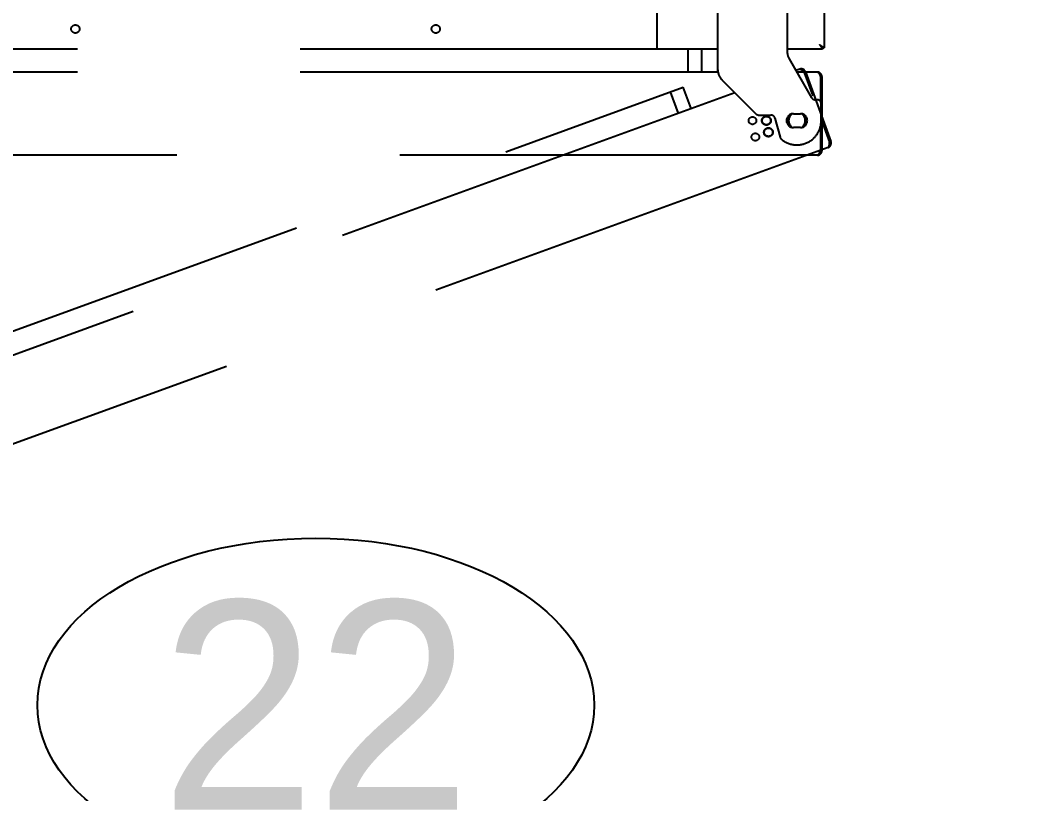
# Model space of a CAD drawing. Header units: millimetres. Extents: x 0 to 253659, y 0 to 59400.
# Drawn here: x 63111 to 63830, y 50430 to 50987 of the extents above; entities that cross this region are included whole.
import ezdxf
from ezdxf.enums import TextEntityAlignment as Align

# ---------------------------------------------------------------- set-up
doc = ezdxf.new("R2010")
doc.units = ezdxf.units.MM
doc.header["$LTSCALE"] = 200
doc.header["$MEASUREMENT"] = 0
doc.linetypes.add('HID', pattern=[2.3, 1.5, -0.8])
doc.layers.get('0').update_dxf_attribs({"linetype": 'CONTINUOUS'})
for name, color, linetype in [('A-벽', 7, 'CONTINUOUS'), ('주방기구(기존)', 8, 'HID'), ('주방기구-기호', 9, 'CONTINUOUS')]:
    doc.layers.add(name, color=color, linetype=linetype)
doc.styles.add('MRS', font='NGULIM.TTF', dxfattribs={"height": 150})
doc.styles.get("Standard").update_dxf_attribs({"font": ''})
doc.styles.get('Standard').set_extended_font_data('Gulim')

# ---------------------------------------------------------------- blocks, each defined once
blk = doc.blocks.new('번호22', base_point=(103885.07, 85520.08))
at = {"color": 4}
blk.add_ellipse((103885.07, 85520.08), major_axis=(200, 0), ratio=0.6, dxfattribs=at)
at = {"style": 'MRS'}
blk.add_text('22', height=150, dxfattribs=at).set_placement((103885.07, 85520.08), align=Align.MIDDLE_CENTER)

msp = doc.modelspace()

# ---------------------------------------------------------------- linework, layer by layer
at = {"layer": '주방기구(기존)'}
for p, q in [((63568.855, 50965.791), (63568.855, 51702.079)), ((63688.687, 51701.081), (63688.687, 50966.789)), ((63612.364, 50949.33), (63612.364, 51037.125)), ((63662.248, 51037.125), (63662.248, 50963.845)), ((63612.364, 50965.791), (62614.186, 50965.791)), ((63590.914, 50965.791), (63590.914, 50949.33)), ((63600.891, 50949.33), (63600.891, 50965.791)), ((63687.689, 50965.791), (63662.248, 50965.791)), ((63687.689, 50966.789), (63688.687, 50966.789)), ((63687.689, 50965.791), (63687.689, 50966.789)), ((63663.585, 50958.857), (63679.742, 50930.873)), ((63612.485, 50949.33), (62922.269, 50949.33)), ((63671.255, 50951.399), (63668.475, 50950.387)), ((63683.934, 50949.33), (63669.086, 50949.33)), ((63674.1, 50949.499), (63674.372, 50949.373)), ((63674.503, 50949.078), (63675.441, 50949.419)), ((63674.503, 50949.078), (63680.671, 50932.132)), ((63675.441, 50949.419), (63693.662, 50899.356)), ((63685.958, 50946.571), (63686.17, 50946.36)), ((63615.287, 50943.812), (63639.82, 50919.278)), ((63686.193, 50946.037), (63687.19, 50946.037)), ((63686.193, 50946.037), (63686.193, 50928.004)), ((63687.19, 50946.037), (63687.19, 50892.761)), ((63624.659, 50934.439), (62955.524, 50690.894)), ((63027.895, 50734.753), (63587.59, 50938.466)), ((63578.215, 50935.053), (63583.845, 50919.584)), ((63593.22, 50922.997), (63587.59, 50938.466)), ((63683.699, 50929.376), (63682.334, 50929.376)), ((63686.692, 50914.411), (63686.692, 50926.383)), ((63641.936, 50918.402), (63650.534, 50918.402)), ((63666.738, 50919.399), (63671.726, 50919.399)), ((63653.425, 50916.183), (63657.087, 50902.517)), ((63686.701, 50915.566), (63692.725, 50899.015)), ((63671.726, 50909.422), (63666.738, 50909.422)), ((63686.193, 50910.375), (63686.193, 50892.761)), ((63692.812, 50898.701), (63692.683, 50898.424)), ((63693.662, 50899.356), (63692.725, 50899.015)), ((63683.898, 50889.469), (62922.269, 50889.469)), ((63691.695, 50895.136), (62975.998, 50634.644)), ((63686.167, 50892.436), (63685.951, 50892.22)), ((63687.19, 50892.761), (63686.193, 50892.761))]:
    msp.add_line(p, q, dxfattribs=at)
for centre, radius in [((63150.938, 50980.258), 2.993), ((63409.835, 50980.258), 2.993), ((63637.306, 50914.411), 2.744), ((63647.283, 50914.411), 3.242), ((63647.283, 50914.411), 2.993), ((63639.382, 50902.638), 2.744), ((63648.757, 50906.051), 3.242), ((63648.757, 50906.051), 2.993)]:
    msp.add_circle(centre, radius, dxfattribs=at)
for centre, radius, start, end in [((63622.341, 50950.866), 9.977, 180, 225), ((63672.347, 50948.293), 3.292, 20, 108.809413), ((63672.347, 50948.293), 2.295, 20, 69.459998), ((63683.898, 50946.037), 3.292, 0, 88.809413), ((63683.898, 50946.037), 2.295, 0, 49.459998), ((63682.334, 50932.369), 2.993, 210, 270), ((63683.699, 50926.383), 2.993, 0, 90), ((63641.936, 50921.395), 2.993, 225, 270), ((63650.534, 50915.408), 2.993, 15, 90), ((63666.738, 50914.411), 4.988, 90, 270), ((63669.232, 50914.411), 6.984, 148.914742, 211.085258), ((63669.232, 50914.411), 6.285, 130.097355, 229.902645), ((63669.232, 50914.411), 5.986, 124.877839, 235.280192), ((63671.726, 50914.411), 4.988, 270, 90), ((63669.232, 50914.411), 5.986, 304.720353, 55.123259), ((63669.232, 50914.411), 6.285, 310.097355, 49.902645), ((63669.232, 50914.411), 6.984, 328.914742, 31.085258), ((63669.232, 50914.411), 17.459, 230.229721, 0), ((63659.978, 50903.292), 2.993, 195, 230.229721), ((63690.569, 50898.23), 3.292, 290, 20), ((63690.569, 50898.23), 2.295, 329.91355, 20), ((63683.898, 50892.761), 3.292, 270, 0), ((63683.898, 50892.761), 2.295, 309.91355, 0)]:
    msp.add_arc(centre, radius, start, end, dxfattribs=at)
for points in [[(63685.395, 50969.084), (63685.702, 50968.777), (63686.02, 50968.458), (63686.331, 50968.148), (63686.614, 50967.864), (63686.861, 50967.618), (63687.069, 50967.409), (63687.242, 50967.236), (63687.384, 50967.094), (63687.498, 50966.98), (63687.584, 50966.895), (63687.689, 50966.789)], [(63685.395, 50969.084), (63685.706, 50968.637), (63686.009, 50968.202), (63686.297, 50967.789), (63686.564, 50967.406), (63686.805, 50967.06), (63687.018, 50966.755), (63687.201, 50966.492), (63687.353, 50966.273), (63687.476, 50966.097), (63687.57, 50965.962), (63687.637, 50965.867), (63687.689, 50965.791)], [(63685.395, 50969.084), (63685.841, 50968.772), (63686.276, 50968.469), (63686.69, 50968.181), (63687.072, 50967.914), (63687.418, 50967.673), (63687.724, 50967.46), (63687.986, 50967.278), (63688.205, 50967.125), (63688.381, 50967.002), (63688.516, 50966.908), (63688.612, 50966.841), (63688.687, 50966.789)], [(63662.248, 50963.845, 959.013), (63662.323, 50962.628, 959.933), (63662.441, 50961.892, 960.361)], [(63662.248, 50963.845), (63662.338, 50962.51), (63662.595, 50961.24), (63663.005, 50960.034), (63663.585, 50958.857)], [(63662.441, 50961.892, 960.361), (63662.446, 50961.87, 960.373)], [(63662.446, 50961.87, 960.373), (63662.559, 50961.377, 960.614), (63662.7, 50960.879, 960.825)], [(63662.7, 50960.879, 960.825), (63662.703, 50960.867, 960.83)], [(63662.703, 50960.867, 960.83), (63662.972, 50960.114, 961.09), (63663.077, 50959.864, 961.161)], [(63663.077, 50959.864, 961.161), (63663.585, 50958.857, 961.381)], [(63663.585, 50958.857, 961.381), (63664.041, 50958.067, 961.478)], [(63664.041, 50958.067, 961.478), (63664.518, 50957.24, 961.512)], [(63671.255, 50951.399), (63671.286, 50951.409)], [(63671.286, 50951.409), (63671.426, 50951.436), (63671.614, 50951.428), (63671.818, 50951.376), (63672.037, 50951.282), (63672.271, 50951.148), (63672.518, 50950.977), (63672.777, 50950.773), (63673.047, 50950.538), (63673.327, 50950.278), (63673.614, 50949.997), (63673.907, 50949.699), (63674.204, 50949.391), (63674.503, 50949.078)], [(63683.934, 50949.33), (63683.967, 50949.329)], [(63683.967, 50949.329), (63684.108, 50949.306), (63684.281, 50949.234), (63684.455, 50949.116), (63684.629, 50948.952), (63684.803, 50948.747), (63684.976, 50948.502), (63685.15, 50948.22), (63685.324, 50947.908), (63685.498, 50947.567), (63685.672, 50947.205), (63685.845, 50946.825), (63686.019, 50946.434), (63686.193, 50946.037)], [(63691.695, 50895.136), (63691.852, 50895.219), (63691.994, 50895.347), (63692.119, 50895.518), (63692.229, 50895.732), (63692.325, 50895.985), (63692.407, 50896.275), (63692.476, 50896.6), (63692.535, 50896.954), (63692.585, 50897.335), (63692.627, 50897.736), (63692.663, 50898.153), (63692.695, 50898.581), (63692.725, 50899.015)], [(63683.898, 50889.469), (63684.075, 50889.493), (63684.251, 50889.564), (63684.428, 50889.683), (63684.605, 50889.846), (63684.781, 50890.052), (63684.957, 50890.296), (63685.133, 50890.577), (63685.31, 50890.89), (63685.486, 50891.231), (63685.663, 50891.593), (63685.84, 50891.973), (63686.016, 50892.364), (63686.193, 50892.761)]]:
    msp.add_spline(points, degree=3, dxfattribs=at)

# ---------------------------------------------------------------- block references
at = {"layer": '주방기구-기호'}
msp.add_blockref('번호22', (63323.625, 50494.315), dxfattribs=at)

# ---------------------------------------------------------------- texts
at = {"layer": 'A-벽', "insert": (56860.275, 56025.894), "char_height": 20000, "attachment_point": 1}
msp.add_mtext_dynamic_manual_height_columns('2', width=367.11901, gutter_width=12.5, heights=[0], dxfattribs=at)

doc.saveas('drawing.dxf')
